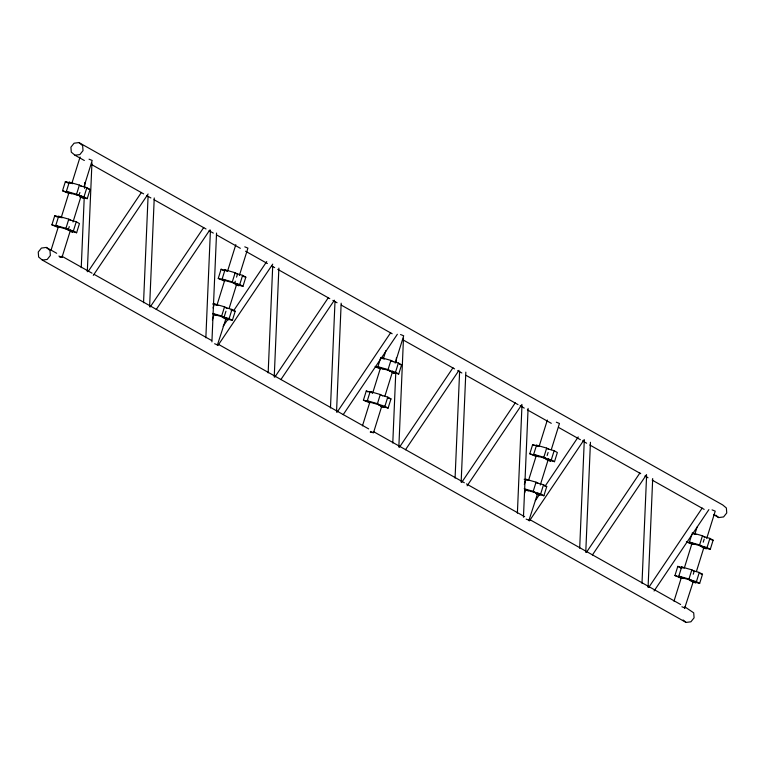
<?xml version="1.0" encoding="UTF-8"?>
<svg xmlns="http://www.w3.org/2000/svg" width="765" height="765" viewBox="0 0 765 765"><rect width="100%" height="100%" fill="white"/><g stroke="black" fill="none" stroke-linecap="round" stroke-linejoin="round"><path stroke-width="1.15" d="M81.243 267.654L84.265 196.672M84.609 188.391L84.867 182.481M87.306 271.738L91.943 162.907M143.543 302.73L148.075 196.251M149.605 306.813L154.243 197.972M205.852 337.795L210.432 230.141M211.915 341.878L216.552 233.048M268.161 372.871L272.694 266.402M274.233 376.954L278.871 268.123M330.47 407.946L335.003 301.467M336.533 412.029L341.171 303.189M392.78 443.012L395.744 373.215M396.203 362.572L396.404 357.838M398.842 447.095L403.48 338.264M455.079 478.087L459.612 371.608M461.152 482.17L465.828 372.144M517.389 513.152L521.969 405.498M523.451 517.236L528.089 408.405M579.688 548.228L584.278 440.573M585.76 552.311L590.446 442.285M641.998 583.303L646.588 475.639M648.07 587.386L652.698 478.546M58.331 227.559L51.905 224.834L54.764 215.663L62.242 217.786M68.946 193.478L62.52 190.753L65.379 181.582L72.857 183.705M69.261 226.603L68.305 229.663L58.159 226.775L55.788 225.446L58.647 216.266L68.793 219.153L71.164 220.483M79.876 192.522L78.919 195.582L68.773 192.694L66.402 191.365L69.261 182.185L79.407 185.073L81.778 186.402M50.959 250.49L58.417 226.545M61.257 217.432L69.07 192.35M71.91 183.227L80.076 157.016M68.305 229.663L65.933 228.324L68.793 219.153M78.919 195.582L76.548 194.243L79.407 185.073M59.727 257.155L62.003 257.346L70.523 229.988M73.01 222.013L81.176 195.792M84.016 186.67L92.183 160.449L89.046 159.187M76.251 221.764L79.464 223.581L76.615 232.751L73.392 230.944L76.251 221.764L68.764 219.641M86.866 187.683L90.079 189.5L87.229 198.671L84.007 196.863L86.866 187.683L80.449 185.866M224.681 281.137L218.255 278.422L221.114 269.242L227.53 271.068M213.11 308.008L214.382 303.925L224.537 306.813L226.909 308.152M235.295 281.204L234.664 283.241L224.508 280.363L222.137 279.024L224.996 269.844L235.151 272.732L237.523 274.071L236.567 277.121M212.383 319.913L214.152 314.214M216.992 305.092L224.805 280.009M227.645 270.896L235.811 244.676M213.894 314.434L224.049 317.322L221.678 315.983L224.537 306.813M234.664 283.241L232.292 281.903L235.151 272.732M224.365 316.308L225.952 311.202M217.327 345.273L226.258 317.647M229.098 308.534L236.911 283.452M239.397 275.476L247.917 248.118L244.79 246.846M231.986 309.433L235.209 311.24L232.35 320.42L229.127 318.603L231.986 309.433L224.508 307.3M242.601 275.352L245.823 277.159L242.964 286.339L239.741 284.523L242.601 275.352L235.123 273.22M369.839 402.897L363.413 400.181L366.272 391.001L372.679 392.828M367.296 400.784L377.441 403.662L379.813 405.001L369.667 402.113L367.296 400.784L370.145 391.603L380.301 394.491L382.672 395.83M377.91 366.703L388.056 369.581L390.427 370.92L380.282 368.032L377.91 366.703L380.76 357.523L390.915 360.411L393.286 361.749M362.467 425.828L369.925 401.893M372.765 392.77L380.578 367.688M383.418 358.575L385.904 350.59M377.441 403.662L380.301 394.491M388.056 369.581L390.915 360.411M370.298 432.273L373.511 432.684L382.031 405.326M384.872 396.213L392.684 371.13M395.161 363.155L403.691 335.797L400.554 334.525M387.759 397.111L390.972 398.919L388.113 408.099L384.9 406.282L387.759 397.111L381.343 395.285M398.374 363.031L401.587 364.838L398.728 374.018L395.515 372.201L398.374 363.031L390.886 360.898M536.217 456.495L529.791 453.769L532.65 444.599L539.067 446.425M524.331 484.379L525.918 479.282L536.064 482.17L538.436 483.499M533.674 454.381L543.819 457.26L546.191 458.598L536.045 455.711L533.674 454.381L536.533 445.201L546.679 448.089L549.05 449.418M524.627 492.985L525.689 489.562M528.529 480.449L536.341 455.366M539.182 446.244L547.348 420.033M525.431 489.791L535.577 492.679L533.205 491.34L536.064 482.17M543.819 457.26L546.679 448.089M547.147 455.538L548.103 452.478M528.854 520.621L537.795 493.004M540.281 485.029L548.448 458.809M551.288 449.686L559.454 423.466L556.318 422.204M543.523 484.781L546.736 486.597L543.886 495.768L540.664 493.96L543.523 484.781L536.035 482.658M554.137 450.7L557.35 452.517L554.501 461.687L551.278 459.88L554.137 450.7L547.721 448.883M681.366 578.254L674.94 575.529L677.8 566.358L683.145 567.879M678.823 576.141L688.978 579.019L691.35 580.358L681.194 577.47L678.823 576.141L681.682 566.961L691.837 569.848L694.209 571.178L693.253 574.238M689.437 542.06L699.593 544.938L701.964 546.277L691.809 543.389L689.437 542.06L691.981 533.903M673.994 601.175L681.452 577.24M684.293 568.118L692.105 543.045M694.945 533.922L697.078 527.085M688.978 579.019L691.837 569.848M699.593 544.938L702.452 535.768L692.296 532.88M703.236 542.203L704.183 539.143M684.618 608.299L693.559 580.683M696.399 571.56L704.211 546.487M706.697 538.503L715.218 511.144L712.081 509.882M699.287 572.459L702.509 574.276L699.65 583.446L696.427 581.639L699.287 572.459L691.809 570.336M709.901 538.378L713.123 540.195L710.264 549.366L707.042 547.558L709.901 538.378L702.423 536.255M88.597 270.858L141.429 192.426M93.292 275.371L148.114 193.994M150.246 306.908L203.739 227.492M156.261 309.462L209.763 230.045M223.122 326.301L227.75 319.435M233.698 310.609L266.717 261.592M217.92 345.522L272.742 264.135M274.865 377.059L328.357 297.642M280.879 379.603L334.382 300.186M337.164 412.125L390.666 332.708M343.189 414.678L397.351 334.276M399.473 447.2L452.966 367.783M405.498 449.744L458.99 370.327M461.783 482.266L515.275 402.849M467.138 485.794L521.96 404.417M535.318 500.673L539.277 494.792M545.225 485.966L578.244 436.939M529.447 520.869L584.269 439.493M586.392 552.416L639.894 472.99M592.416 554.96L646.568 474.558M648.701 587.472L702.203 508.056M654.065 591.001L708.887 509.624M713.525 514.644L718.727 517.57L723.585 516.93L726.75 512.961L726.368 507.979L722.667 504.91L78.938 142.567L74.081 143.208L70.915 147.176L71.288 152.159L74.989 155.228L84.351 160.497M74.989 155.228L79.847 154.587L83.022 150.619L82.639 145.637L78.938 142.567M56.677 253.282L46.273 247.43L41.415 248.07L38.25 252.039L38.633 257.021L42.333 260.09L686.062 622.433L690.919 621.792L694.085 617.824L693.712 612.841L684.809 606.846M42.333 260.09L47.191 259.45L50.356 255.481L49.974 250.499L46.273 247.43M87.946 188.888L90.079 189.5M66.402 191.365L76.548 194.243M62.52 190.753L71.614 193.784M76.519 194.731L84.007 196.863M79.742 196.548L87.229 198.671M79.962 197.112L83.347 198.068L80.975 196.729M242.61 276.251L245.823 277.159M55.788 225.446L65.933 228.324M51.905 224.834L59.383 226.966M73.392 230.944L65.905 228.812L69.127 230.628M70.198 230.934L76.615 232.751M70.476 231.508L72.732 232.149L70.361 230.81M222.137 279.024L232.292 281.903M218.255 278.422L225.742 280.545M232.264 282.4L239.741 284.523M234.453 283.758L239.082 285.728L235.697 284.771M235.477 284.207L242.964 286.339M212.641 303.935L217.987 305.445M230.934 310.026L235.209 311.24M381.161 358.135L384.365 359.043M399.454 364.236L401.587 364.838M212.651 313.421L221.678 315.983M212.986 314.013L216.734 315.534M229.127 318.603L221.649 316.481L224.059 317.838M222.711 317.513L228.467 319.808L225.082 318.852M224.862 318.288L232.35 320.42M375.099 366.397L383.122 369.132M395.515 372.201L388.027 370.078L390.446 371.436M380.454 368.816L375.634 366.999M391.25 371.886L398.728 374.018M392.598 372.765L394.855 373.406L392.474 372.077M387.769 398.01L390.972 398.919M363.413 400.181L370.891 402.304M384.9 406.282L377.413 404.159L380.635 405.966M381.706 406.272L388.113 408.099M380.855 406.531L384.24 407.487L381.859 406.158M529.791 453.769L538.885 456.81M551.278 459.88L543.791 457.757L547.013 459.564L554.501 461.687M545.99 459.105L550.618 461.085L547.233 460.128M524.168 479.282L526.31 479.894M544.604 485.985L546.736 486.597M693.759 533.798L695.901 534.4M709.92 539.287L713.123 540.195M524.188 488.778L533.205 491.34M524.522 489.37L528.271 490.891M533.176 491.838L540.664 493.96M535.376 493.186L540.004 495.165L536.619 494.209M536.399 493.645L543.886 495.768M686.626 541.754L694.649 544.489M707.042 547.558L699.564 545.435L702.777 547.243M701.754 546.784L706.382 548.763L702.997 547.807M691.981 544.173L686.368 541.907M703.848 547.549L710.264 549.366M700.367 573.664L702.509 574.276M674.94 575.529L684.034 578.56M696.427 581.639L688.949 579.516L691.359 580.874M690.011 580.549L695.768 582.844L692.382 581.888M693.233 581.63L699.65 583.446M58.867 256.074L62.003 257.346M214.611 343.743L217.738 345.005M370.375 431.422L373.511 432.684M526.138 519.1L529.275 520.363M681.902 606.769L685.038 608.041M91.628 164.59L143.629 193.861M146.746 195.62L150.906 197.963M154.033 199.713L206.024 228.984M209.151 230.743L213.311 233.086M216.428 234.836L240.344 248.3M245.546 251.226L267.387 263.523M271.546 265.866L274.664 267.616M277.781 269.376L329.782 298.646M332.899 300.396L337.059 302.739M341.219 305.082L392.177 333.77M402.581 339.622L454.573 368.883M457.7 370.643L461.859 372.985M466.019 375.328L518.01 404.599M520.095 405.766L524.255 408.108M527.372 409.868L551.288 423.322M558.574 427.425L580.415 439.722M582.49 440.889L586.65 443.231M589.767 444.981L640.726 473.669M644.885 476.012L648.012 477.762M652.172 480.104L704.163 509.375M702.452 535.768L704.823 537.097M69.261 182.185L70.839 183.074M224.996 269.844L227.368 271.183M536.533 445.201L538.904 446.54M693.09 533.329L694.668 534.219M65.379 181.582L68.592 183.39M221.114 269.242L223.533 270.6M532.65 444.599L534.257 445.507M58.647 216.266L61.018 217.604M214.382 303.925L215.96 304.814M370.145 391.603L372.526 392.942M525.918 479.282L527.496 480.171M681.682 566.961L683.26 567.85M54.764 215.663L57.174 217.021M366.272 391.001L367.879 391.909M677.8 566.358L681.022 568.165M61.869 256.208L92.029 273.182M94.114 274.358L211.628 340.502M218.905 344.604L368.663 428.897M373.865 431.823L464.336 482.744M466.421 483.92L524.656 516.7M529.858 519.626L680.649 604.503M715.763 515.113L718.727 517.57M683.107 619.975L686.062 622.433"/></g></svg>
